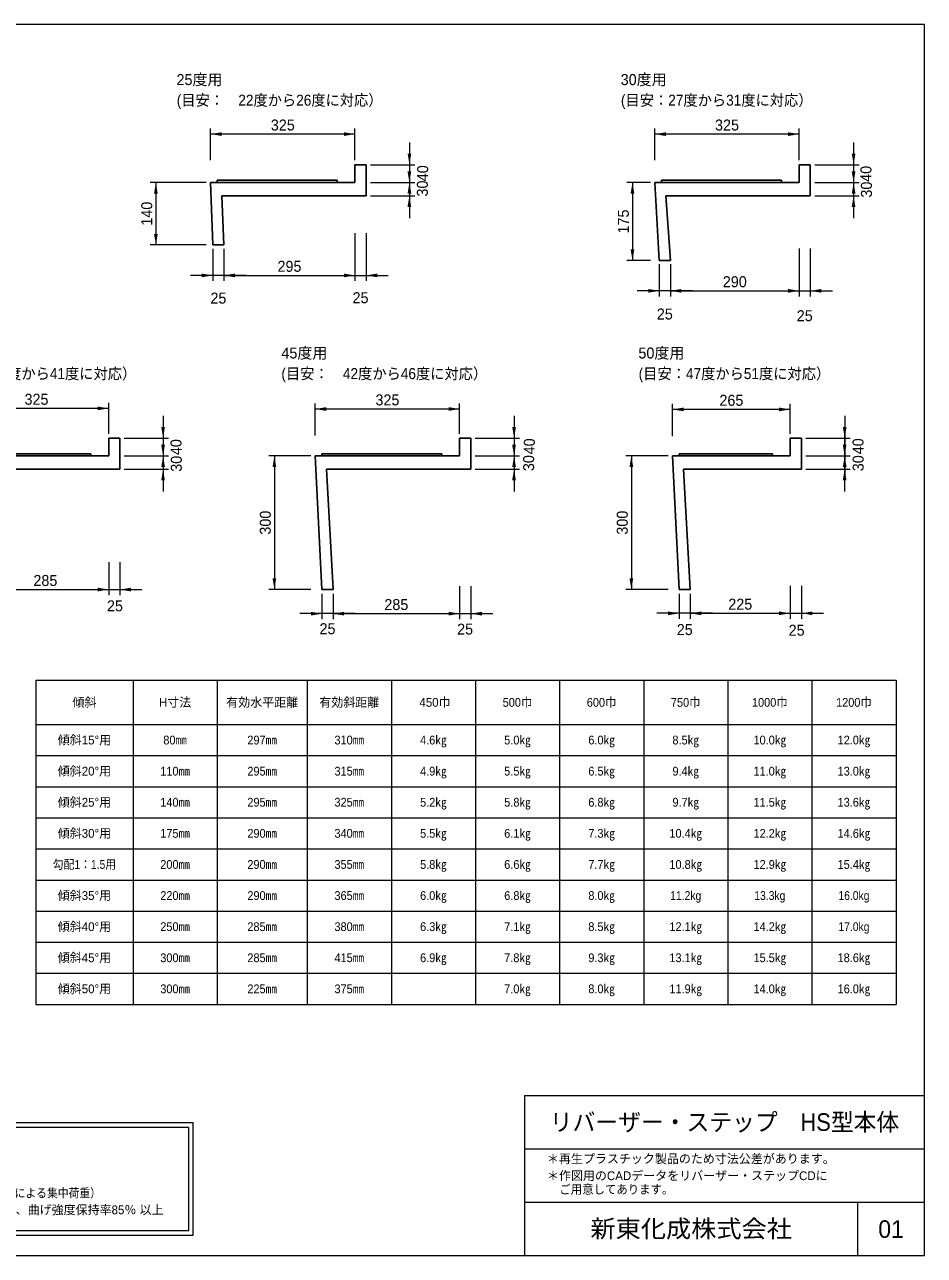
# Model space of a CAD drawing. Units: millimetres at full size. Extents: x 147 to 4147, y 70 to 2840.
# Drawn here: x 2121 to 4147, y 70 to 2840 of the extents above; entities that cross this region are included whole.
import ezdxf
from ezdxf.enums import TextEntityAlignment as Align

# ---------------------------------------------------------------- set-up
doc = ezdxf.new("R2010")
doc.units = ezdxf.units.MM
doc.header["$LTSCALE"] = 10
for name, color, linetype, lineweight in [('図面枠-A3', 7, 'Continuous', 13), ('寸法', 7, 'Continuous', 13), ('特記事項', 7, 'Continuous', 15), ('表', 7, 'Continuous', 15), ('階段本体', 7, 'Continuous', 25)]:
    doc.layers.add(name, color=color, linetype=linetype, lineweight=lineweight)
doc.layers.add('文字', color=7, linetype='Continuous')
doc.styles.add('ＭＳ Ｐゴシック', font='')
doc.styles.get('ＭＳ Ｐゴシック').set_extended_font_data('MS PGothic')

# ---------------------------------------------------------------- blocks, each defined once
blk = doc.blocks.new('filled_arrow')
at = {"color": 0, "linetype": 'Continuous', "lineweight": -2}
blk.add_solid([(7.5, 1.25), (0, 0), (7.5, -1.25)], dxfattribs=at)

msp = doc.modelspace()

# ---------------------------------------------------------------- linework, layer by layer
at = {"layer": '図面枠-A3'}
for p, q in [((3246.8, 430.22), (3246.8, 70.22)), ((3246.8, 430.22), (4146.8, 430.22)), ((3246.8, 310.22), (4146.8, 310.22)), ((3246.8, 190.22), (4146.8, 190.22)), ((3996.8, 70.22), (3996.8, 190.22))]:
    msp.add_line(p, q, dxfattribs=at)
msp.add_lwpolyline([(146.8, 70.22), (4146.8, 70.22), (4146.8, 2840.22), (146.8, 2840.22)], close=True, dxfattribs=at)
at = {"layer": '寸法'}
for p, q in [((2539.96, 2534.9), (2539.96, 2606.26)), ((2864.96, 2534.9), (2864.96, 2606.26)), ((3539.96, 2534.9), (3539.96, 2606.26)), ((3864.96, 2534.9), (3864.96, 2606.26)), ((2864.96, 2593.76), (2539.96, 2593.76)), ((3864.96, 2593.76), (3539.96, 2593.76)), ((2987.5, 2574.9), (2987.5, 2435.08)), ((3987.5, 2574.9), (3987.5, 2434.9)), ((2899.96, 2524.9), (3000, 2524.9)), ((2987.36, 2534.9), (2987.36, 2404.9)), ((3899.96, 2524.9), (4000, 2524.9)), ((3987.36, 2534.9), (3987.36, 2404.9)), ((2529.96, 2484.9), (2404.19, 2484.9)), ((2416.69, 2484.9), (2416.69, 2344.34)), ((2899.96, 2485.08), (3000, 2485.08)), ((2899.96, 2484.9), (2999.86, 2484.9)), ((3529.96, 2484.9), (3477.1, 2484.9)), ((3489.6, 2484.9), (3489.6, 2309.34)), ((3899.96, 2484.9), (4000, 2484.9)), ((3899.96, 2484.9), (3999.86, 2484.9)), ((2899.96, 2454.9), (2999.86, 2454.9)), ((3899.96, 2454.9), (3999.86, 2454.9)), ((2864.96, 2370.75), (2864.96, 2263.25)), ((2864.96, 2370.75), (2864.96, 2263.25)), ((2889.96, 2370.75), (2889.96, 2263.25)), ((2529.96, 2344.34), (2404.19, 2344.34)), ((2544.96, 2335.75), (2544.96, 2263.25)), ((2569.96, 2335.75), (2569.96, 2263.25)), ((2569.96, 2335.75), (2569.96, 2263.25)), ((3864.96, 2336.07), (3864.96, 2228.57)), ((3864.96, 2336.07), (3864.96, 2228.57)), ((3889.96, 2336.07), (3889.96, 2228.57)), ((3529.96, 2309.34), (3477.1, 2309.34)), ((3549.96, 2301.07), (3549.96, 2228.57)), ((3574.96, 2301.07), (3574.96, 2228.57)), ((3574.96, 2301.07), (3574.96, 2228.57)), ((2619.96, 2275.75), (2494.96, 2275.75)), ((2569.96, 2275.75), (2864.96, 2275.75)), ((2814.96, 2275.75), (2939.96, 2275.75)), ((3624.96, 2241.07), (3499.96, 2241.07)), ((3574.96, 2241.07), (3864.96, 2241.07)), ((3814.96, 2241.07), (3939.96, 2241.07)), ((2310.43, 1976.51), (1985.43, 1976.51)), ((2310.43, 1919.54), (2310.43, 1989.01)), ((2775.53, 1915.66), (2775.53, 1987.57)), ((3100.53, 1975.07), (2775.53, 1975.07)), ((3100.53, 1919.54), (3100.53, 1987.57)), ((3579.83, 1914.19), (3579.83, 1986.69)), ((3844.83, 1974.19), (3579.83, 1974.19)), ((3844.83, 1919.54), (3844.83, 1986.69)), ((2432.98, 1959.54), (2432.98, 1819.54)), ((3223.08, 1959.54), (3223.08, 1819.54)), ((3967.38, 1959.54), (3967.38, 1819.54)), ((2432.84, 1919.54), (2432.84, 1789.54)), ((3222.94, 1919.54), (3222.94, 1789.54)), ((3967.24, 1919.54), (3967.24, 1789.54)), ((2345.43, 1909.54), (2445.48, 1909.54)), ((3135.53, 1909.54), (3235.58, 1909.54)), ((3879.83, 1909.54), (3979.88, 1909.54)), ((2345.43, 1869.54), (2445.48, 1869.54)), ((2345.43, 1869.54), (2445.34, 1869.54)), ((2765.53, 1869.54), (2670.99, 1869.54)), ((2683.49, 1869.54), (2683.49, 1568.97)), ((3135.53, 1869.54), (3235.58, 1869.54)), ((3135.53, 1869.54), (3235.44, 1869.54)), ((3569.83, 1869.54), (3474.6, 1869.54)), ((3487.1, 1869.54), (3487.1, 1568.97)), ((3879.83, 1869.54), (3979.88, 1869.54)), ((3879.83, 1869.54), (3979.74, 1869.54)), ((2345.43, 1839.54), (2445.34, 1839.54)), ((3135.53, 1839.54), (3235.44, 1839.54)), ((3879.83, 1839.54), (3979.74, 1839.54)), ((2310.43, 1630.45), (2310.43, 1556.2)), ((2310.43, 1630.45), (2310.43, 1556.2)), ((2335.43, 1630.45), (2335.43, 1556.2)), ((2025.43, 1568.7), (2310.43, 1568.7)), ((2260.43, 1568.7), (2385.43, 1568.7)), ((2765.53, 1568.97), (2670.99, 1568.97)), ((2790.53, 1558.97), (2790.53, 1502.02)), ((2815.53, 1558.97), (2815.53, 1502.02)), ((2815.53, 1558.97), (2815.53, 1502.02)), ((3100.53, 1576.56), (3100.53, 1502.02)), ((3100.53, 1576.56), (3100.53, 1502.02)), ((3125.53, 1576.56), (3125.53, 1502.02)), ((3569.83, 1568.97), (3474.6, 1568.97)), ((3594.83, 1558.97), (3594.83, 1502.79)), ((3619.83, 1558.97), (3619.83, 1502.79)), ((3619.83, 1558.97), (3619.83, 1502.79)), ((3844.83, 1577.04), (3844.83, 1502.79)), ((3844.83, 1577.04), (3844.83, 1502.79)), ((3869.83, 1577.04), (3869.83, 1502.79)), ((2865.53, 1514.52), (2740.53, 1514.52)), ((2815.53, 1514.52), (3100.53, 1514.52)), ((3050.53, 1514.52), (3175.53, 1514.52)), ((3669.83, 1515.29), (3544.83, 1515.29)), ((3619.83, 1515.29), (3844.83, 1515.29)), ((3794.83, 1515.29), (3919.83, 1515.29))]:
    msp.add_line(p, q, dxfattribs=at)
at = {"layer": '特記事項'}
for points in [[(1240.71, 116.07), (2500.59, 116.07), (2500.59, 368.34), (1240.71, 368.34)], [(1250.71, 126.07), (2490.59, 126.07), (2490.59, 358.34), (1250.71, 358.34)]]:
    msp.add_lwpolyline(points, close=True, dxfattribs=at)
at = {"layer": '表'}
for p, q in [((2146.37, 1364.59), (4082.89, 1364.59)), ((2146.37, 1364.59), (2146.37, 1265.05)), ((2365.3, 1364.59), (2365.3, 1265.05)), ((2554.65, 1364.59), (2554.65, 1265.05)), ((2757.42, 1364.59), (2757.42, 1265.05)), ((2946.77, 1364.59), (2946.77, 1265.05)), ((3136.12, 1364.59), (3136.12, 1265.05)), ((3325.48, 1364.59), (3325.48, 1265.05)), ((3514.83, 1364.59), (3514.83, 1265.05)), ((3704.19, 1364.59), (3704.19, 1265.05)), ((3893.54, 1364.59), (3893.54, 1265.05)), ((4082.89, 1364.59), (4082.89, 1265.05)), ((2146.37, 1265.05), (4082.89, 1265.05)), ((2146.37, 1265.05), (2146.37, 635.05)), ((2365.3, 1265.05), (2365.3, 635.05)), ((2554.65, 1265.05), (2554.65, 635.05)), ((2757.42, 1265.05), (2757.42, 635.05)), ((2946.77, 1265.05), (2946.77, 635.05)), ((3136.12, 1265.05), (3136.12, 635.05)), ((3325.48, 1265.05), (3325.48, 635.05)), ((3514.83, 1265.05), (3514.83, 635.05)), ((3704.19, 1265.05), (3704.19, 635.05)), ((3893.54, 1265.05), (3893.54, 635.05)), ((4082.89, 1265.05), (4082.89, 635.05)), ((2146.37, 1195.05), (4082.89, 1195.05)), ((2146.37, 1125.05), (4082.89, 1125.05)), ((2146.37, 1055.05), (4082.89, 1055.05)), ((2146.37, 985.05), (4082.89, 985.05)), ((2146.37, 915.05), (4082.89, 915.05)), ((2146.37, 845.05), (4082.89, 845.05)), ((2146.37, 775.05), (4082.89, 775.05)), ((2146.37, 705.05), (4082.89, 705.05)), ((2146.37, 635.05), (4082.89, 635.05))]:
    msp.add_line(p, q, dxfattribs=at)
at = {"layer": '階段本体'}
for p, q in [((2864.96, 2524.9), (2889.96, 2524.9)), ((2864.96, 2524.9), (2864.96, 2484.9)), ((2889.96, 2524.9), (2889.96, 2454.9)), ((3864.96, 2524.9), (3889.96, 2524.9)), ((3864.96, 2524.9), (3864.96, 2484.9)), ((3889.96, 2524.9), (3889.96, 2454.9)), ((2864.96, 2484.9), (2539.96, 2484.9)), ((2539.96, 2484.9), (2544.96, 2344.34)), ((2824.96, 2489.9), (2554.96, 2489.9)), ((2554.96, 2489.9), (2554.96, 2484.9)), ((2824.96, 2484.9), (2824.96, 2489.9)), ((3864.96, 2484.9), (3539.96, 2484.9)), ((3549.96, 2309.34), (3539.96, 2484.9)), ((3824.96, 2489.9), (3554.96, 2489.9)), ((3554.96, 2489.9), (3554.96, 2484.9)), ((3824.96, 2484.9), (3824.96, 2489.9)), ((2889.96, 2454.9), (2564.96, 2454.9)), ((2569.96, 2344.34), (2564.96, 2454.9)), ((3889.96, 2454.9), (3564.96, 2454.9)), ((3574.96, 2309.34), (3564.96, 2454.9)), ((2569.96, 2344.34), (2544.96, 2344.34)), ((3574.96, 2309.34), (3549.96, 2309.34)), ((2310.43, 1909.54), (2335.43, 1909.54)), ((2310.43, 1909.54), (2310.43, 1869.54)), ((2335.43, 1909.54), (2335.43, 1839.54)), ((3100.53, 1909.54), (3125.53, 1909.54)), ((3100.53, 1909.54), (3100.53, 1869.54)), ((3125.53, 1909.54), (3125.53, 1839.54)), ((3844.83, 1909.54), (3869.83, 1909.54)), ((3844.83, 1909.54), (3844.83, 1869.54)), ((3869.83, 1909.54), (3869.83, 1839.54)), ((2310.43, 1869.54), (1985.43, 1869.54)), ((2270.43, 1874.54), (2000.43, 1874.54)), ((2270.43, 1869.54), (2270.43, 1874.54)), ((2310.43, 1869.54), (2285.43, 1869.54)), ((3100.53, 1869.54), (2775.53, 1869.54)), ((2775.53, 1869.54), (2790.53, 1568.97)), ((3060.53, 1874.54), (2790.53, 1874.54)), ((2790.53, 1874.54), (2790.53, 1869.54)), ((3060.53, 1869.54), (3060.53, 1874.54)), ((3100.53, 1869.54), (3075.53, 1869.54)), ((3844.83, 1869.54), (3579.83, 1869.54)), ((3579.83, 1869.54), (3594.83, 1568.97)), ((3804.83, 1874.54), (3594.83, 1874.54)), ((3594.83, 1874.54), (3594.83, 1869.54)), ((3804.83, 1869.54), (3804.83, 1874.54)), ((3844.83, 1869.54), (3819.83, 1869.54)), ((2335.43, 1839.54), (2010.43, 1839.54)), ((3125.53, 1839.54), (2800.53, 1839.54)), ((2815.53, 1568.97), (2800.53, 1839.54)), ((3869.83, 1839.54), (3604.83, 1839.54)), ((3619.83, 1568.97), (3604.83, 1839.54)), ((2815.53, 1568.97), (2790.53, 1568.97)), ((3619.83, 1568.97), (3594.83, 1568.97))]:
    msp.add_line(p, q, dxfattribs=at)

# ---------------------------------------------------------------- block references
at = {"layer": '寸法', "xscale": 3.33, "yscale": 3.33}
for p in [(2539.96, 2593.76), (3539.96, 2593.76), (2569.96, 2275.75), (2569.96, 2275.75), (2889.96, 2275.75), (3574.96, 2241.07), (3574.96, 2241.07), (3889.96, 2241.07), (2775.53, 1975.07), (3579.83, 1974.19), (2335.43, 1568.7), (2815.53, 1514.52), (2815.53, 1514.52), (3125.53, 1514.52), (3619.83, 1515.29), (3619.83, 1515.29), (3869.83, 1515.29)]:
    msp.add_blockref('filled_arrow', p, dxfattribs=at)
for p, rotation in [((2864.96, 2593.76), 180), ((3864.96, 2593.76), 180), ((2987.5, 2524.9), 90), ((3987.5, 2524.9), 90), ((2987.36, 2484.9), 90), ((3987.36, 2484.9), 90), ((2416.69, 2484.9), 270), ((2987.5, 2485.08), 270), ((3489.6, 2484.9), 270), ((3987.5, 2484.9), 270), ((2987.36, 2454.9), 270), ((3987.36, 2454.9), 270), ((2416.69, 2344.34), 90), ((3489.6, 2309.34), 90), ((2544.96, 2275.75), 180), ((2864.96, 2275.75), 180), ((2864.96, 2275.75), 180), ((3549.96, 2241.07), 180), ((3864.96, 2241.07), 180), ((3864.96, 2241.07), 180), ((2310.43, 1976.51), 180), ((3100.53, 1975.07), 180), ((3844.83, 1974.19), 180), ((2432.98, 1909.54), 90), ((3223.08, 1909.54), 90), ((3967.38, 1909.54), 90), ((2432.84, 1869.54), 90), ((3222.94, 1869.54), 90), ((3967.24, 1869.54), 90), ((2432.98, 1869.54), 270), ((2683.49, 1869.54), 270), ((3223.08, 1869.54), 270), ((3487.1, 1869.54), 270), ((3967.38, 1869.54), 270), ((2432.84, 1839.54), 270), ((3222.94, 1839.54), 270), ((3967.24, 1839.54), 270), ((2683.49, 1568.97), 90), ((3487.1, 1568.97), 90), ((2310.43, 1568.7), 180), ((2310.43, 1568.7), 180), ((2790.53, 1514.52), 180), ((3100.53, 1514.52), 180), ((3100.53, 1514.52), 180), ((3594.83, 1515.29), 180), ((3844.83, 1515.29), 180), ((3844.83, 1515.29), 180)]:
    msp.add_blockref('filled_arrow', p, dxfattribs=dict(at, rotation=rotation))

# ---------------------------------------------------------------- texts
at = {"layer": '図面枠-A3', "style": 'ＭＳ Ｐゴシック', "width": 1.05}
msp.add_text('新東化成株式会社', height=39.59, dxfattribs=at).set_placement((3621.8, 130.22), align=Align.MIDDLE_CENTER)
at = {"layer": '図面枠-A3', "style": 'ＭＳ Ｐゴシック'}
msp.add_text('01', height=39.59, dxfattribs=at).set_placement((4071.8, 129.37), align=Align.MIDDLE_CENTER)
at = {"layer": '寸法', "style": 'ＭＳ Ｐゴシック'}
for s, p in [('325', (2702.46, 2614.26)), ('325', (3702.46, 2614.26)), ('295', (2717.46, 2296.25)), ('290', (3719.96, 2261.57)), ('25', (2557.46, 2224.64)), ('25', (2877.46, 2225.56)), ('25', (3562.46, 2188.9)), ('25', (3877.46, 2185.12)), ('325', (2147.93, 1997.01)), ('325', (2938.03, 1995.57)), ('265', (3712.33, 1994.69)), ('285', (2167.93, 1589.2)), ('25', (2324.56, 1532.13)), ('285', (2958.03, 1535.02)), ('225', (3732.33, 1535.79)), ('25', (2803.05, 1480.62)), ('25', (3112.82, 1479.7)), ('25', (3607.3, 1478.72)), ('25', (3859.2, 1477.24))]:
    msp.add_text(s, height=24.74, dxfattribs=at).set_placement(p, align=Align.MIDDLE_CENTER)
for s, p in [('40', (3017.27, 2505.67)), ('40', (4015.23, 2504.35)), ('30', (3016.61, 2471.25)), ('30', (4016.3, 2468.87)), ('140', (2396.19, 2414.62)), ('175', (3469.1, 2397.12)), ('40', (2462.01, 1889.23)), ('40', (3257.33, 1891.02)), ('40', (3997.5, 1891.17)), ('30', (2462.68, 1851.8)), ('30', (3255.85, 1853.28)), ('30', (3997.61, 1853.03)), ('300', (2662.99, 1719.26)), ('300', (3466.6, 1719.26))]:
    msp.add_text(s, height=24.74, rotation=90, dxfattribs=at).set_placement(p, align=Align.MIDDLE_CENTER)
at = {"layer": '文字', "style": 'ＭＳ Ｐゴシック'}
for s, height, p in [('25度用', 24.74, (2463.11, 2696.71)), ('30度用', 24.74, (3463.11, 2696.71)), ('45度用', 24.74, (2699.25, 2081.34)), ('50度用', 24.74, (3502.99, 2081.34)), ('＊再生プラスチック製品のため寸法公差があります。', 19.79, (3297.14, 271.79)), ('＊作図用のCADデータをリバーザー・ステップCDに', 19.79, (3297.14, 233.69))]:
    msp.add_text(s, height=height, dxfattribs=at).set_placement(p, align=Align.BOTTOM_LEFT)
at = {"layer": '文字', "style": 'ＭＳ Ｐゴシック', "width": 0.95}
for s, height, p in [('(目安：\u300022度から26度に対応）', 24.74, (2463.68, 2650.35)), ('(目安：27度から31度に対応）', 24.74, (3463.68, 2650.35)), ('(目安：\u300037度から41度に対応）', 24.74, (1909.16, 2034.99)), ('(目安：\u300042度から46度に対応）', 24.74, (2699.25, 2034.99)), ('(目安：47度から51度に対応）', 24.74, (3503.56, 2034.99)), ('   ご用意してあります。', 19.79, (3304.64, 202.82))]:
    msp.add_text(s, height=height, dxfattribs=at).set_placement(p, align=Align.BOTTOM_LEFT)
msp.add_text('リバーザー・ステップ\u3000HS型本体', height=39.59, dxfattribs=at).set_placement((3696.8, 370.22), align=Align.MIDDLE_CENTER)
at = {"layer": '特記事項', "style": 'ＭＳ Ｐゴシック', "width": 0.9}
msp.add_text('\u3000\u3000\u3000\u3000\u3000\u3000\u3000\u3000\u3000\u3000\u3000\u3000\u3000 たわみ量はL（横幅）/200以下（Φ150載荷板による集中荷重）', height=19.79, dxfattribs=at).set_placement((1296.22, 194.56), align=Align.BOTTOM_LEFT)
at = {"layer": '特記事項', "style": 'ＭＳ Ｐゴシック'}
msp.add_text('耐候性試験：UVテスター3,000時間照射（屋外暴露30年に相当）後、曲げ強度保持率85％ 以上', height=19.79, dxfattribs=at).set_placement((1296.67, 156.9), align=Align.BOTTOM_LEFT)
at = {"layer": '表', "style": 'ＭＳ Ｐゴシック'}
for s, p in [('傾斜', (2255.83, 1314.82)), ('H寸法', (2459.97, 1314.82)), ('有効水平距離', (2656.03, 1314.82)), ('有効斜距離', (2852.09, 1314.82)), (' 450巾', (3041.45, 1314.82)), ('傾斜15°用', (2255.83, 1230.05)), ('傾斜20°用', (2255.83, 1160.05)), ('傾斜25°用', (2255.83, 1090.05)), ('傾斜30°用', (2255.83, 1020.05)), ('傾斜35°用', (2255.83, 880.05)), ('傾斜40°用', (2255.83, 810.05)), ('傾斜45°用', (2255.83, 740.05)), ('傾斜50°用', (2255.83, 670.05))]:
    msp.add_text(s, height=19.79, dxfattribs=at).set_placement(p, align=Align.MIDDLE_CENTER)
for s, width, p in [('500巾', 0.95, (3230.8, 1314.82)), ('600巾', 0.95, (3420.15, 1314.82)), ('750巾', 0.95, (3609.51, 1314.82)), ('1000巾', 0.95, (3798.86, 1314.82)), ('1200巾', 0.95, (3988.22, 1314.82)), ('80㎜', 0.95, (2459.97, 1230.05)), ('297㎜', 0.95, (2656.03, 1230.05)), ('310㎜', 0.95, (2852.09, 1230.05)), ('4.6㎏', 0.95, (3041.45, 1230.05)), ('5.0㎏', 0.95, (3230.8, 1230.05)), ('6.0㎏', 0.95, (3420.15, 1230.05)), ('8.5㎏', 0.95, (3609.51, 1230.05)), ('10.0㎏', 0.95, (3798.86, 1230.05)), ('12.0㎏', 0.95, (3988.22, 1230.05)), ('110㎜', 0.95, (2459.97, 1160.05)), ('295㎜', 0.95, (2656.03, 1160.05)), ('315㎜', 0.95, (2852.09, 1160.05)), ('4.9㎏', 0.95, (3041.45, 1160.05)), ('5.5㎏', 0.95, (3230.8, 1160.05)), ('6.5㎏', 0.95, (3420.15, 1160.05)), ('9.4㎏', 0.95, (3609.51, 1160.05)), ('11.0㎏', 0.95, (3798.86, 1160.05)), ('13.0㎏', 0.95, (3988.22, 1160.05)), ('140㎜', 0.95, (2459.97, 1090.05)), ('295㎜', 0.95, (2656.03, 1090.05)), ('325㎜', 0.95, (2852.09, 1090.05)), ('5.2㎏', 0.95, (3041.45, 1090.05)), ('5.8㎏', 0.95, (3230.8, 1090.05)), ('6.8㎏', 0.95, (3420.15, 1090.05)), ('9.7㎏', 0.95, (3609.51, 1090.05)), ('11.5㎏', 0.95, (3798.86, 1090.05)), ('13.6㎏', 0.95, (3988.22, 1090.05)), ('175㎜', 0.95, (2459.97, 1020.05)), ('290㎜', 0.95, (2656.03, 1020.05)), ('340㎜', 0.95, (2852.09, 1020.05)), ('5.5㎏', 0.95, (3041.45, 1020.05)), ('6.1㎏', 0.95, (3230.8, 1020.05)), ('7.3㎏', 0.95, (3420.15, 1020.05)), ('10.4㎏', 0.95, (3609.51, 1020.05)), ('12.2㎏', 0.95, (3798.86, 1020.05)), ('14.6㎏', 0.95, (3988.22, 1020.05)), ('勾配1：1.5用', 0.9, (2255.83, 950.05)), ('200㎜', 0.95, (2459.97, 950.05)), ('290㎜', 0.95, (2656.03, 950.05)), ('355㎜', 0.95, (2852.09, 950.05)), ('5.8㎏', 0.95, (3041.45, 950.05)), ('6.6㎏', 0.95, (3230.8, 950.05)), ('7.7㎏', 0.95, (3420.15, 950.05)), ('10.8㎏', 0.95, (3609.51, 950.05)), ('12.9㎏', 0.95, (3798.86, 950.05)), ('15.4㎏', 0.95, (3988.22, 950.05)), ('220㎜', 0.95, (2459.97, 880.05)), ('290㎜', 0.95, (2656.03, 880.05)), ('365㎜', 0.95, (2852.09, 880.05)), ('6.0㎏', 0.95, (3041.45, 880.05)), ('6.8㎏', 0.95, (3230.8, 880.05)), ('8.0㎏', 0.95, (3420.15, 880.05)), ('11.2kg', 0.9, (3609.51, 880.05)), ('13.3kg', 0.9, (3798.86, 880.05)), ('16.0kg', 0.9, (3988.22, 880.05)), ('250㎜', 0.95, (2459.97, 810.05)), ('285㎜', 0.95, (2656.03, 810.05)), ('380㎜', 0.95, (2852.09, 810.05)), ('6.3㎏', 0.95, (3041.45, 810.05)), ('7.1㎏', 0.95, (3230.8, 810.05)), ('8.5㎏', 0.95, (3420.15, 810.05)), ('12.1㎏', 0.95, (3609.51, 810.05)), ('14.2㎏', 0.95, (3798.86, 810.05)), ('17.0kg', 0.9, (3988.22, 810.05)), ('300㎜', 0.95, (2459.97, 740.05)), ('285㎜', 0.95, (2656.03, 740.05)), ('415㎜', 0.95, (2852.09, 740.05)), ('6.9㎏', 0.95, (3041.45, 740.05)), ('7.8㎏', 0.95, (3230.8, 740.05)), ('9.3㎏', 0.95, (3420.15, 740.05)), ('13.1㎏', 0.95, (3609.51, 740.05)), ('15.5㎏', 0.95, (3798.86, 740.05)), ('18.6㎏', 0.95, (3988.22, 740.05)), ('300㎜', 0.95, (2459.97, 670.05)), ('225㎜', 0.95, (2656.03, 670.05)), ('375㎜', 0.95, (2852.09, 670.05)), ('7.0㎏', 0.95, (3230.8, 670.05)), ('8.0㎏', 0.95, (3420.15, 670.05)), ('11.9㎏', 0.95, (3609.51, 670.05)), ('14.0㎏', 0.95, (3798.86, 670.05)), ('16.0㎏', 0.95, (3988.22, 670.05))]:
    msp.add_text(s, height=19.79, dxfattribs=dict(at, width=width)).set_placement(p, align=Align.MIDDLE_CENTER)

doc.saveas('drawing.dxf')
